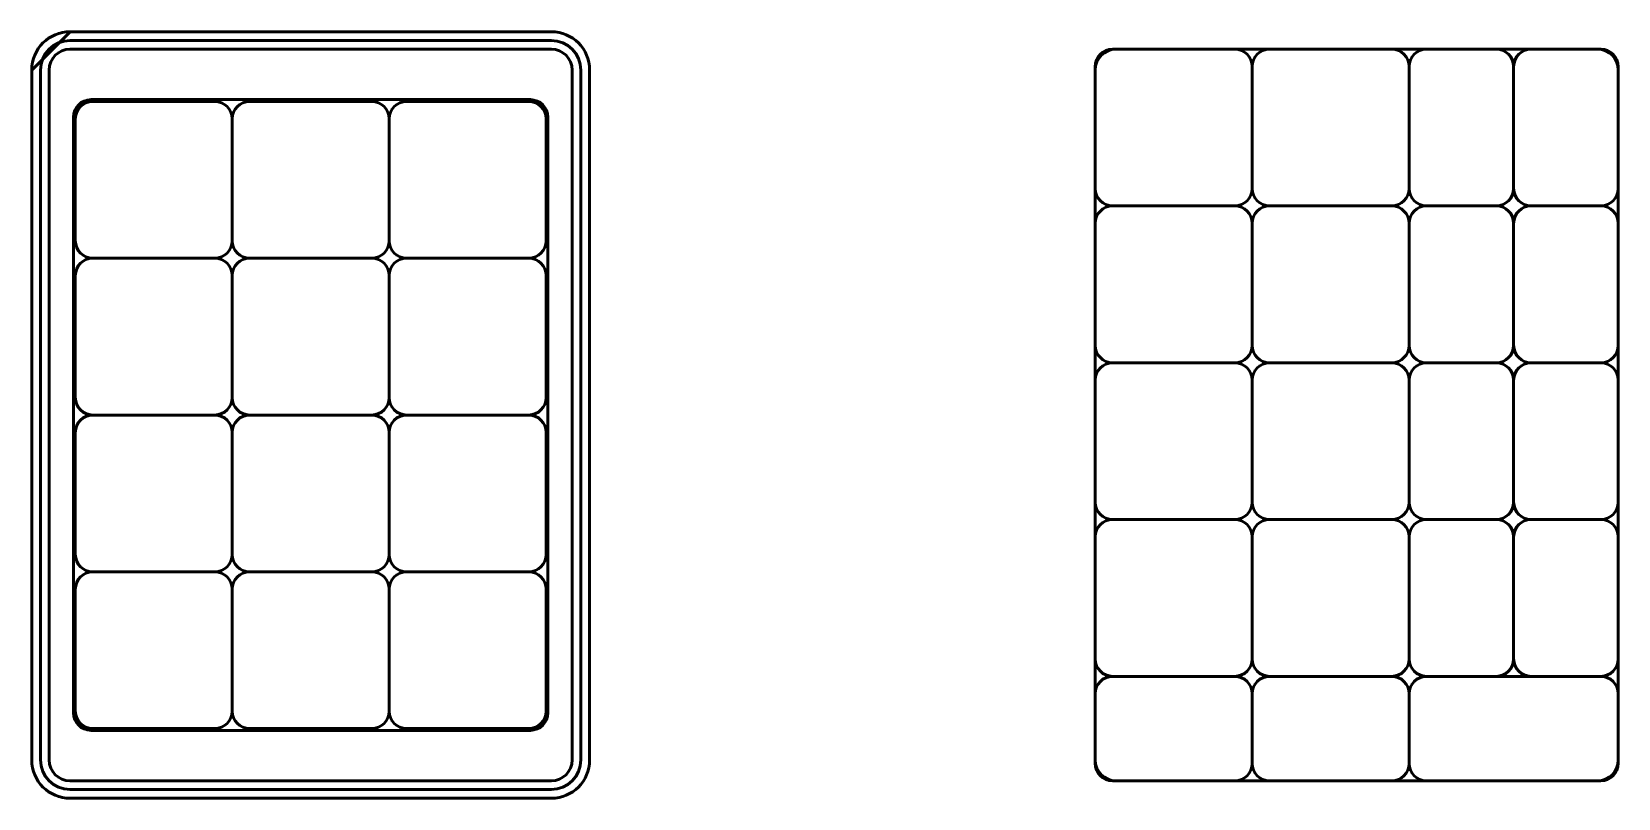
# Model space of a CAD drawing. Header units: centimetres. Extents: x -143 to 63, y -92 to 73.
# Drawn here: x -143 to -97.5, y -86 to -64 of the extents above; entities that cross this region are included whole.
import ezdxf

# ---------------------------------------------------------------- set-up
doc = ezdxf.new("R2010")
doc.units = ezdxf.units.CM
doc.header["$MEASUREMENT"] = 0
doc.layers.add('Layer 1', color=7, linetype='Continuous')

msp = doc.modelspace()

# ---------------------------------------------------------------- linework, layer by layer
at = {"layer": 'Layer 1', "color": 30, "lineweight": 53}
for points in [[(-143, -84.9), (-143, -84.9), (-143, -65.1), (-143, -65.1), (-143, -65.1), (-143, -64.49249), (-142.50751, -64), (-141.9, -64), (-141.9, -64), (-141.9, -64), (-128.1, -64), (-128.1, -64), (-128.1, -64), (-127.49249, -64), (-127, -64.49249), (-127, -65.1), (-127, -65.1), (-127, -65.1), (-127, -84.9), (-127, -84.9), (-127, -84.9), (-127, -85.50751), (-127.49249, -86), (-128.1, -86), (-128.1, -86), (-128.1, -86), (-141.9, -86), (-141.9, -86), (-141.9, -86), (-142.50751, -86), (-143, -85.50751), (-143, -84.9)], [(-142.75, -65.1), (-142.75, -65.1), (-142.75, -84.9), (-142.75, -84.9), (-142.75, -84.9), (-142.75, -85.36944), (-142.36944, -85.75), (-141.9, -85.75), (-141.9, -85.75), (-141.9, -85.75), (-128.1, -85.75), (-128.1, -85.75), (-128.1, -85.75), (-127.63056, -85.75), (-127.25, -85.36944), (-127.25, -84.9), (-127.25, -84.9), (-127.25, -84.9), (-127.25, -65.1), (-127.25, -65.1), (-127.25, -65.1), (-127.25, -64.63056), (-127.63056, -64.25), (-128.1, -64.25), (-128.1, -64.25), (-128.1, -64.25), (-141.9, -64.25), (-141.9, -64.25), (-141.9, -64.25), (-142.36944, -64.25), (-142.75, -64.63056), (-142.75, -65.1)], [(-142.5, -84.9), (-142.5, -84.9), (-142.5, -65.1), (-142.5, -65.1), (-142.5, -65.1), (-142.5, -64.76863), (-142.23137, -64.5), (-141.9, -64.5), (-141.9, -64.5), (-141.9, -64.5), (-128.1, -64.5), (-128.1, -64.5), (-128.1, -64.5), (-127.76863, -64.5), (-127.5, -64.76863), (-127.5, -65.1), (-127.5, -65.1), (-127.5, -65.1), (-127.5, -84.9), (-127.5, -84.9), (-127.5, -84.9), (-127.5, -85.23137), (-127.76863, -85.5), (-128.1, -85.5), (-128.1, -85.5), (-128.1, -85.5), (-141.9, -85.5), (-141.9, -85.5), (-141.9, -85.5), (-142.23137, -85.5), (-142.5, -85.23137), (-142.5, -84.9)], [(-101, -69), (-101, -69), (-103, -69), (-103, -69), (-103, -69), (-103.27614, -69), (-103.5, -68.77614), (-103.5, -68.5), (-103.5, -68.5), (-103.5, -68.5), (-103.5, -65), (-103.5, -65), (-103.5, -65), (-103.5, -64.72386), (-103.27614, -64.5), (-103, -64.5), (-103, -64.5), (-103, -64.5), (-101, -64.5), (-101, -64.5), (-101, -64.5), (-100.72386, -64.5), (-100.5, -64.72386), (-100.5, -65), (-100.5, -65), (-100.5, -65), (-100.5, -68.5), (-100.5, -68.5), (-100.5, -68.5), (-100.5, -68.77614), (-100.72386, -69), (-101, -69)], [(-98, -69), (-98, -69), (-100, -69), (-100, -69), (-100, -69), (-100.27614, -69), (-100.5, -68.77614), (-100.5, -68.5), (-100.5, -68.5), (-100.5, -68.5), (-100.5, -65), (-100.5, -65), (-100.5, -65), (-100.5, -64.72386), (-100.27614, -64.5), (-100, -64.5), (-100, -64.5), (-100, -64.5), (-98, -64.5), (-98, -64.5), (-98, -64.5), (-97.72386, -64.5), (-97.5, -64.72386), (-97.5, -65), (-97.5, -65), (-97.5, -65), (-97.5, -68.5), (-97.5, -68.5), (-97.5, -68.5), (-97.5, -68.77614), (-97.72386, -69), (-98, -69)], [(-101, -73.5), (-101, -73.5), (-103, -73.5), (-103, -73.5), (-103, -73.5), (-103.27614, -73.5), (-103.5, -73.27614), (-103.5, -73), (-103.5, -73), (-103.5, -73), (-103.5, -69.5), (-103.5, -69.5), (-103.5, -69.5), (-103.5, -69.22386), (-103.27614, -69), (-103, -69), (-103, -69), (-103, -69), (-101, -69), (-101, -69), (-101, -69), (-100.72386, -69), (-100.5, -69.22386), (-100.5, -69.5), (-100.5, -69.5), (-100.5, -69.5), (-100.5, -73), (-100.5, -73), (-100.5, -73), (-100.5, -73.27614), (-100.72386, -73.5), (-101, -73.5)], [(-98, -73.5), (-98, -73.5), (-100, -73.5), (-100, -73.5), (-100, -73.5), (-100.27614, -73.5), (-100.5, -73.27614), (-100.5, -73), (-100.5, -73), (-100.5, -73), (-100.5, -69.5), (-100.5, -69.5), (-100.5, -69.5), (-100.5, -69.22386), (-100.27614, -69), (-100, -69), (-100, -69), (-100, -69), (-98, -69), (-98, -69), (-98, -69), (-97.72386, -69), (-97.5, -69.22386), (-97.5, -69.5), (-97.5, -69.5), (-97.5, -69.5), (-97.5, -73), (-97.5, -73), (-97.5, -73), (-97.5, -73.27614), (-97.72386, -73.5), (-98, -73.5)], [(-101, -78), (-101, -78), (-103, -78), (-103, -78), (-103, -78), (-103.27614, -78), (-103.5, -77.77614), (-103.5, -77.5), (-103.5, -77.5), (-103.5, -77.5), (-103.5, -74), (-103.5, -74), (-103.5, -74), (-103.5, -73.72386), (-103.27614, -73.5), (-103, -73.5), (-103, -73.5), (-103, -73.5), (-101, -73.5), (-101, -73.5), (-101, -73.5), (-100.72386, -73.5), (-100.5, -73.72386), (-100.5, -74), (-100.5, -74), (-100.5, -74), (-100.5, -77.5), (-100.5, -77.5), (-100.5, -77.5), (-100.5, -77.77614), (-100.72386, -78), (-101, -78)], [(-98, -78), (-98, -78), (-100, -78), (-100, -78), (-100, -78), (-100.27614, -78), (-100.5, -77.77614), (-100.5, -77.5), (-100.5, -77.5), (-100.5, -77.5), (-100.5, -74), (-100.5, -74), (-100.5, -74), (-100.5, -73.72386), (-100.27614, -73.5), (-100, -73.5), (-100, -73.5), (-100, -73.5), (-98, -73.5), (-98, -73.5), (-98, -73.5), (-97.72386, -73.5), (-97.5, -73.72386), (-97.5, -74), (-97.5, -74), (-97.5, -74), (-97.5, -77.5), (-97.5, -77.5), (-97.5, -77.5), (-97.5, -77.77614), (-97.72386, -78), (-98, -78)], [(-101, -82.5), (-101, -82.5), (-103, -82.5), (-103, -82.5), (-103, -82.5), (-103.27614, -82.5), (-103.5, -82.27614), (-103.5, -82), (-103.5, -82), (-103.5, -82), (-103.5, -78.5), (-103.5, -78.5), (-103.5, -78.5), (-103.5, -78.22386), (-103.27614, -78), (-103, -78), (-103, -78), (-103, -78), (-101, -78), (-101, -78), (-101, -78), (-100.72386, -78), (-100.5, -78.22386), (-100.5, -78.5), (-100.5, -78.5), (-100.5, -78.5), (-100.5, -82), (-100.5, -82), (-100.5, -82), (-100.5, -82.27614), (-100.72386, -82.5), (-101, -82.5)], [(-98, -82.5), (-98, -82.5), (-100, -82.5), (-100, -82.5), (-100, -82.5), (-100.27614, -82.5), (-100.5, -82.27614), (-100.5, -82), (-100.5, -82), (-100.5, -82), (-100.5, -78.5), (-100.5, -78.5), (-100.5, -78.5), (-100.5, -78.22386), (-100.27614, -78), (-100, -78), (-100, -78), (-100, -78), (-98, -78), (-98, -78), (-98, -78), (-97.72386, -78), (-97.5, -78.22386), (-97.5, -78.5), (-97.5, -78.5), (-97.5, -78.5), (-97.5, -82), (-97.5, -82), (-97.5, -82), (-97.5, -82.27614), (-97.72386, -82.5), (-98, -82.5)], [(-112.5, -85), (-112.5, -85), (-112.5, -83), (-112.5, -83), (-112.5, -83), (-112.5, -82.72386), (-112.27614, -82.5), (-112, -82.5), (-112, -82.5), (-112, -82.5), (-108.5, -82.5), (-108.5, -82.5), (-108.5, -82.5), (-108.22386, -82.5), (-108, -82.72386), (-108, -83), (-108, -83), (-108, -83), (-108, -85), (-108, -85), (-108, -85), (-108, -85.27614), (-108.22386, -85.5), (-108.5, -85.5), (-108.5, -85.5), (-108.5, -85.5), (-112, -85.5), (-112, -85.5), (-112, -85.5), (-112.27614, -85.5), (-112.5, -85.27614), (-112.5, -85)], [(-108, -85), (-108, -85), (-108, -83), (-108, -83), (-108, -83), (-108, -82.72386), (-107.77614, -82.5), (-107.5, -82.5), (-107.5, -82.5), (-107.5, -82.5), (-104, -82.5), (-104, -82.5), (-104, -82.5), (-103.72386, -82.5), (-103.5, -82.72386), (-103.5, -83), (-103.5, -83), (-103.5, -83), (-103.5, -85), (-103.5, -85), (-103.5, -85), (-103.5, -85.27614), (-103.72386, -85.5), (-104, -85.5), (-104, -85.5), (-104, -85.5), (-107.5, -85.5), (-107.5, -85.5), (-107.5, -85.5), (-107.77614, -85.5), (-108, -85.27614), (-108, -85)], [(-98, -85.5), (-98, -85.5), (-103, -85.5), (-103, -85.5), (-103, -85.5), (-103.27614, -85.5), (-103.5, -85.27614), (-103.5, -85), (-103.5, -85), (-103.5, -85), (-103.5, -83), (-103.5, -83), (-103.5, -83), (-103.5, -82.72386), (-103.27614, -82.5), (-103, -82.5), (-103, -82.5), (-103, -82.5), (-98, -82.5), (-98, -82.5), (-98, -82.5), (-97.72386, -82.5), (-97.5, -82.72386), (-97.5, -83), (-97.5, -83), (-97.5, -83), (-97.5, -85), (-97.5, -85), (-97.5, -85), (-97.5, -85.27614), (-97.72386, -85.5), (-98, -85.5)]]:
    msp.add_open_spline(points, degree=3, knots=[0, 0, 0, 0, 0.11111111, 0.11111111, 0.11111111, 0.11111111, 0.22222222, 0.22222222, 0.22222222, 0.22222222, 0.33333333, 0.33333333, 0.33333333, 0.33333333, 0.44444444, 0.44444444, 0.44444444, 0.44444444, 0.55555556, 0.55555556, 0.55555556, 0.55555556, 0.66666667, 0.66666667, 0.66666667, 0.66666667, 0.77777778, 0.77777778, 0.77777778, 0.77777778, 1, 1, 1, 1], dxfattribs=at)
at = {"layer": 'Layer 1', "lineweight": 53}
msp.add_open_spline([(-143, -65.1), (-143, -65.1), (-141.9, -64), (-141.9, -64)], degree=3, dxfattribs=at)
at = {"layer": 'Layer 1', "color": 3, "lineweight": 53}
msp.add_open_spline([(-112.5, -84.9), (-112.5, -84.9), (-112.5, -65.1), (-112.5, -65.1), (-112.5, -65.1), (-112.5, -64.76863), (-112.23137, -64.5), (-111.9, -64.5), (-111.9, -64.5), (-111.9, -64.5), (-98.1, -64.5), (-98.1, -64.5), (-98.1, -64.5), (-97.76863, -64.5), (-97.5, -64.76863), (-97.5, -65.1), (-97.5, -65.1), (-97.5, -65.1), (-97.5, -84.9), (-97.5, -84.9), (-97.5, -84.9), (-97.5, -85.23137), (-97.76863, -85.5), (-98.1, -85.5), (-98.1, -85.5), (-98.1, -85.5), (-111.9, -85.5), (-111.9, -85.5), (-111.9, -85.5), (-112.23137, -85.5), (-112.5, -85.23137), (-112.5, -84.9)], degree=3, knots=[0, 0, 0, 0, 0.11111111, 0.11111111, 0.11111111, 0.11111111, 0.22222222, 0.22222222, 0.22222222, 0.22222222, 0.33333333, 0.33333333, 0.33333333, 0.33333333, 0.44444444, 0.44444444, 0.44444444, 0.44444444, 0.55555556, 0.55555556, 0.55555556, 0.55555556, 0.66666667, 0.66666667, 0.66666667, 0.66666667, 0.77777778, 0.77777778, 0.77777778, 0.77777778, 1, 1, 1, 1], dxfattribs=at)
at = {"layer": 'Layer 1', "lineweight": 53}
for points in [[(-112.5, -68.5), (-112.5, -68.5), (-112.5, -65), (-112.5, -65), (-112.5, -65), (-112.5, -64.72386), (-112.27614, -64.5), (-112, -64.5), (-112, -64.5), (-112, -64.5), (-108.5, -64.5), (-108.5, -64.5), (-108.5, -64.5), (-108.22386, -64.5), (-108, -64.72386), (-108, -65), (-108, -65), (-108, -65), (-108, -68.5), (-108, -68.5), (-108, -68.5), (-108, -68.77614), (-108.22386, -69), (-108.5, -69), (-108.5, -69), (-108.5, -69), (-112, -69), (-112, -69), (-112, -69), (-112.27614, -69), (-112.5, -68.77614), (-112.5, -68.5)], [(-108, -68.5), (-108, -68.5), (-108, -65), (-108, -65), (-108, -65), (-108, -64.72386), (-107.77614, -64.5), (-107.5, -64.5), (-107.5, -64.5), (-107.5, -64.5), (-104, -64.5), (-104, -64.5), (-104, -64.5), (-103.72386, -64.5), (-103.5, -64.72386), (-103.5, -65), (-103.5, -65), (-103.5, -65), (-103.5, -68.5), (-103.5, -68.5), (-103.5, -68.5), (-103.5, -68.77614), (-103.72386, -69), (-104, -69), (-104, -69), (-104, -69), (-107.5, -69), (-107.5, -69), (-107.5, -69), (-107.77614, -69), (-108, -68.77614), (-108, -68.5)], [(-141.8, -83.55), (-141.8, -83.55), (-141.8, -66.45), (-141.8, -66.45), (-141.8, -66.45), (-141.8, -66.17386), (-141.57614, -65.95), (-141.3, -65.95), (-141.3, -65.95), (-141.3, -65.95), (-128.7, -65.95), (-128.7, -65.95), (-128.7, -65.95), (-128.42386, -65.95), (-128.2, -66.17386), (-128.2, -66.45), (-128.2, -66.45), (-128.2, -66.45), (-128.2, -83.55), (-128.2, -83.55), (-128.2, -83.55), (-128.2, -83.82614), (-128.42386, -84.05), (-128.7, -84.05), (-128.7, -84.05), (-128.7, -84.05), (-141.3, -84.05), (-141.3, -84.05), (-141.3, -84.05), (-141.57614, -84.05), (-141.8, -83.82614), (-141.8, -83.55)], [(-141.75, -70), (-141.75, -70), (-141.75, -66.5), (-141.75, -66.5), (-141.75, -66.5), (-141.75, -66.22386), (-141.52614, -66), (-141.25, -66), (-141.25, -66), (-141.25, -66), (-137.75, -66), (-137.75, -66), (-137.75, -66), (-137.47386, -66), (-137.25, -66.22386), (-137.25, -66.5), (-137.25, -66.5), (-137.25, -66.5), (-137.25, -70), (-137.25, -70), (-137.25, -70), (-137.25, -70.27614), (-137.47386, -70.5), (-137.75, -70.5), (-137.75, -70.5), (-137.75, -70.5), (-141.25, -70.5), (-141.25, -70.5), (-141.25, -70.5), (-141.52614, -70.5), (-141.75, -70.27614), (-141.75, -70)], [(-137.25, -70), (-137.25, -70), (-137.25, -66.5), (-137.25, -66.5), (-137.25, -66.5), (-137.25, -66.22386), (-137.02614, -66), (-136.75, -66), (-136.75, -66), (-136.75, -66), (-133.25, -66), (-133.25, -66), (-133.25, -66), (-132.97386, -66), (-132.75, -66.22386), (-132.75, -66.5), (-132.75, -66.5), (-132.75, -66.5), (-132.75, -70), (-132.75, -70), (-132.75, -70), (-132.75, -70.27614), (-132.97386, -70.5), (-133.25, -70.5), (-133.25, -70.5), (-133.25, -70.5), (-136.75, -70.5), (-136.75, -70.5), (-136.75, -70.5), (-137.02614, -70.5), (-137.25, -70.27614), (-137.25, -70)], [(-132.75, -70), (-132.75, -70), (-132.75, -66.5), (-132.75, -66.5), (-132.75, -66.5), (-132.75, -66.22386), (-132.52614, -66), (-132.25, -66), (-132.25, -66), (-132.25, -66), (-128.75, -66), (-128.75, -66), (-128.75, -66), (-128.47386, -66), (-128.25, -66.22386), (-128.25, -66.5), (-128.25, -66.5), (-128.25, -66.5), (-128.25, -70), (-128.25, -70), (-128.25, -70), (-128.25, -70.27614), (-128.47386, -70.5), (-128.75, -70.5), (-128.75, -70.5), (-128.75, -70.5), (-132.25, -70.5), (-132.25, -70.5), (-132.25, -70.5), (-132.52614, -70.5), (-132.75, -70.27614), (-132.75, -70)], [(-112.5, -73), (-112.5, -73), (-112.5, -69.5), (-112.5, -69.5), (-112.5, -69.5), (-112.5, -69.22386), (-112.27614, -69), (-112, -69), (-112, -69), (-112, -69), (-108.5, -69), (-108.5, -69), (-108.5, -69), (-108.22386, -69), (-108, -69.22386), (-108, -69.5), (-108, -69.5), (-108, -69.5), (-108, -73), (-108, -73), (-108, -73), (-108, -73.27614), (-108.22386, -73.5), (-108.5, -73.5), (-108.5, -73.5), (-108.5, -73.5), (-112, -73.5), (-112, -73.5), (-112, -73.5), (-112.27614, -73.5), (-112.5, -73.27614), (-112.5, -73)], [(-108, -73), (-108, -73), (-108, -69.5), (-108, -69.5), (-108, -69.5), (-108, -69.22386), (-107.77614, -69), (-107.5, -69), (-107.5, -69), (-107.5, -69), (-104, -69), (-104, -69), (-104, -69), (-103.72386, -69), (-103.5, -69.22386), (-103.5, -69.5), (-103.5, -69.5), (-103.5, -69.5), (-103.5, -73), (-103.5, -73), (-103.5, -73), (-103.5, -73.27614), (-103.72386, -73.5), (-104, -73.5), (-104, -73.5), (-104, -73.5), (-107.5, -73.5), (-107.5, -73.5), (-107.5, -73.5), (-107.77614, -73.5), (-108, -73.27614), (-108, -73)], [(-141.75, -74.5), (-141.75, -74.5), (-141.75, -71), (-141.75, -71), (-141.75, -71), (-141.75, -70.72386), (-141.52614, -70.5), (-141.25, -70.5), (-141.25, -70.5), (-141.25, -70.5), (-137.75, -70.5), (-137.75, -70.5), (-137.75, -70.5), (-137.47386, -70.5), (-137.25, -70.72386), (-137.25, -71), (-137.25, -71), (-137.25, -71), (-137.25, -74.5), (-137.25, -74.5), (-137.25, -74.5), (-137.25, -74.77614), (-137.47386, -75), (-137.75, -75), (-137.75, -75), (-137.75, -75), (-141.25, -75), (-141.25, -75), (-141.25, -75), (-141.52614, -75), (-141.75, -74.77614), (-141.75, -74.5)], [(-137.25, -74.5), (-137.25, -74.5), (-137.25, -71), (-137.25, -71), (-137.25, -71), (-137.25, -70.72386), (-137.02614, -70.5), (-136.75, -70.5), (-136.75, -70.5), (-136.75, -70.5), (-133.25, -70.5), (-133.25, -70.5), (-133.25, -70.5), (-132.97386, -70.5), (-132.75, -70.72386), (-132.75, -71), (-132.75, -71), (-132.75, -71), (-132.75, -74.5), (-132.75, -74.5), (-132.75, -74.5), (-132.75, -74.77614), (-132.97386, -75), (-133.25, -75), (-133.25, -75), (-133.25, -75), (-136.75, -75), (-136.75, -75), (-136.75, -75), (-137.02614, -75), (-137.25, -74.77614), (-137.25, -74.5)], [(-132.75, -74.5), (-132.75, -74.5), (-132.75, -71), (-132.75, -71), (-132.75, -71), (-132.75, -70.72386), (-132.52614, -70.5), (-132.25, -70.5), (-132.25, -70.5), (-132.25, -70.5), (-128.75, -70.5), (-128.75, -70.5), (-128.75, -70.5), (-128.47386, -70.5), (-128.25, -70.72386), (-128.25, -71), (-128.25, -71), (-128.25, -71), (-128.25, -74.5), (-128.25, -74.5), (-128.25, -74.5), (-128.25, -74.77614), (-128.47386, -75), (-128.75, -75), (-128.75, -75), (-128.75, -75), (-132.25, -75), (-132.25, -75), (-132.25, -75), (-132.52614, -75), (-132.75, -74.77614), (-132.75, -74.5)], [(-112.5, -77.5), (-112.5, -77.5), (-112.5, -74), (-112.5, -74), (-112.5, -74), (-112.5, -73.72386), (-112.27614, -73.5), (-112, -73.5), (-112, -73.5), (-112, -73.5), (-108.5, -73.5), (-108.5, -73.5), (-108.5, -73.5), (-108.22386, -73.5), (-108, -73.72386), (-108, -74), (-108, -74), (-108, -74), (-108, -77.5), (-108, -77.5), (-108, -77.5), (-108, -77.77614), (-108.22386, -78), (-108.5, -78), (-108.5, -78), (-108.5, -78), (-112, -78), (-112, -78), (-112, -78), (-112.27614, -78), (-112.5, -77.77614), (-112.5, -77.5)], [(-108, -77.5), (-108, -77.5), (-108, -74), (-108, -74), (-108, -74), (-108, -73.72386), (-107.77614, -73.5), (-107.5, -73.5), (-107.5, -73.5), (-107.5, -73.5), (-104, -73.5), (-104, -73.5), (-104, -73.5), (-103.72386, -73.5), (-103.5, -73.72386), (-103.5, -74), (-103.5, -74), (-103.5, -74), (-103.5, -77.5), (-103.5, -77.5), (-103.5, -77.5), (-103.5, -77.77614), (-103.72386, -78), (-104, -78), (-104, -78), (-104, -78), (-107.5, -78), (-107.5, -78), (-107.5, -78), (-107.77614, -78), (-108, -77.77614), (-108, -77.5)], [(-141.75, -79), (-141.75, -79), (-141.75, -75.5), (-141.75, -75.5), (-141.75, -75.5), (-141.75, -75.22386), (-141.52614, -75), (-141.25, -75), (-141.25, -75), (-141.25, -75), (-137.75, -75), (-137.75, -75), (-137.75, -75), (-137.47386, -75), (-137.25, -75.22386), (-137.25, -75.5), (-137.25, -75.5), (-137.25, -75.5), (-137.25, -79), (-137.25, -79), (-137.25, -79), (-137.25, -79.27614), (-137.47386, -79.5), (-137.75, -79.5), (-137.75, -79.5), (-137.75, -79.5), (-141.25, -79.5), (-141.25, -79.5), (-141.25, -79.5), (-141.52614, -79.5), (-141.75, -79.27614), (-141.75, -79)], [(-137.25, -79), (-137.25, -79), (-137.25, -75.5), (-137.25, -75.5), (-137.25, -75.5), (-137.25, -75.22386), (-137.02614, -75), (-136.75, -75), (-136.75, -75), (-136.75, -75), (-133.25, -75), (-133.25, -75), (-133.25, -75), (-132.97386, -75), (-132.75, -75.22386), (-132.75, -75.5), (-132.75, -75.5), (-132.75, -75.5), (-132.75, -79), (-132.75, -79), (-132.75, -79), (-132.75, -79.27614), (-132.97386, -79.5), (-133.25, -79.5), (-133.25, -79.5), (-133.25, -79.5), (-136.75, -79.5), (-136.75, -79.5), (-136.75, -79.5), (-137.02614, -79.5), (-137.25, -79.27614), (-137.25, -79)], [(-132.75, -79), (-132.75, -79), (-132.75, -75.5), (-132.75, -75.5), (-132.75, -75.5), (-132.75, -75.22386), (-132.52614, -75), (-132.25, -75), (-132.25, -75), (-132.25, -75), (-128.75, -75), (-128.75, -75), (-128.75, -75), (-128.47386, -75), (-128.25, -75.22386), (-128.25, -75.5), (-128.25, -75.5), (-128.25, -75.5), (-128.25, -79), (-128.25, -79), (-128.25, -79), (-128.25, -79.27614), (-128.47386, -79.5), (-128.75, -79.5), (-128.75, -79.5), (-128.75, -79.5), (-132.25, -79.5), (-132.25, -79.5), (-132.25, -79.5), (-132.52614, -79.5), (-132.75, -79.27614), (-132.75, -79)], [(-112.5, -82), (-112.5, -82), (-112.5, -78.5), (-112.5, -78.5), (-112.5, -78.5), (-112.5, -78.22386), (-112.27614, -78), (-112, -78), (-112, -78), (-112, -78), (-108.5, -78), (-108.5, -78), (-108.5, -78), (-108.22386, -78), (-108, -78.22386), (-108, -78.5), (-108, -78.5), (-108, -78.5), (-108, -82), (-108, -82), (-108, -82), (-108, -82.27614), (-108.22386, -82.5), (-108.5, -82.5), (-108.5, -82.5), (-108.5, -82.5), (-112, -82.5), (-112, -82.5), (-112, -82.5), (-112.27614, -82.5), (-112.5, -82.27614), (-112.5, -82)], [(-108, -82), (-108, -82), (-108, -78.5), (-108, -78.5), (-108, -78.5), (-108, -78.22386), (-107.77614, -78), (-107.5, -78), (-107.5, -78), (-107.5, -78), (-104, -78), (-104, -78), (-104, -78), (-103.72386, -78), (-103.5, -78.22386), (-103.5, -78.5), (-103.5, -78.5), (-103.5, -78.5), (-103.5, -82), (-103.5, -82), (-103.5, -82), (-103.5, -82.27614), (-103.72386, -82.5), (-104, -82.5), (-104, -82.5), (-104, -82.5), (-107.5, -82.5), (-107.5, -82.5), (-107.5, -82.5), (-107.77614, -82.5), (-108, -82.27614), (-108, -82)], [(-141.75, -83.5), (-141.75, -83.5), (-141.75, -80), (-141.75, -80), (-141.75, -80), (-141.75, -79.72386), (-141.52614, -79.5), (-141.25, -79.5), (-141.25, -79.5), (-141.25, -79.5), (-137.75, -79.5), (-137.75, -79.5), (-137.75, -79.5), (-137.47386, -79.5), (-137.25, -79.72386), (-137.25, -80), (-137.25, -80), (-137.25, -80), (-137.25, -83.5), (-137.25, -83.5), (-137.25, -83.5), (-137.25, -83.77614), (-137.47386, -84), (-137.75, -84), (-137.75, -84), (-137.75, -84), (-141.25, -84), (-141.25, -84), (-141.25, -84), (-141.52614, -84), (-141.75, -83.77614), (-141.75, -83.5)], [(-137.25, -83.5), (-137.25, -83.5), (-137.25, -80), (-137.25, -80), (-137.25, -80), (-137.25, -79.72386), (-137.02614, -79.5), (-136.75, -79.5), (-136.75, -79.5), (-136.75, -79.5), (-133.25, -79.5), (-133.25, -79.5), (-133.25, -79.5), (-132.97386, -79.5), (-132.75, -79.72386), (-132.75, -80), (-132.75, -80), (-132.75, -80), (-132.75, -83.5), (-132.75, -83.5), (-132.75, -83.5), (-132.75, -83.77614), (-132.97386, -84), (-133.25, -84), (-133.25, -84), (-133.25, -84), (-136.75, -84), (-136.75, -84), (-136.75, -84), (-137.02614, -84), (-137.25, -83.77614), (-137.25, -83.5)], [(-132.75, -83.5), (-132.75, -83.5), (-132.75, -80), (-132.75, -80), (-132.75, -80), (-132.75, -79.72386), (-132.52614, -79.5), (-132.25, -79.5), (-132.25, -79.5), (-132.25, -79.5), (-128.75, -79.5), (-128.75, -79.5), (-128.75, -79.5), (-128.47386, -79.5), (-128.25, -79.72386), (-128.25, -80), (-128.25, -80), (-128.25, -80), (-128.25, -83.5), (-128.25, -83.5), (-128.25, -83.5), (-128.25, -83.77614), (-128.47386, -84), (-128.75, -84), (-128.75, -84), (-128.75, -84), (-132.25, -84), (-132.25, -84), (-132.25, -84), (-132.52614, -84), (-132.75, -83.77614), (-132.75, -83.5)]]:
    msp.add_open_spline(points, degree=3, knots=[0, 0, 0, 0, 0.11111111, 0.11111111, 0.11111111, 0.11111111, 0.22222222, 0.22222222, 0.22222222, 0.22222222, 0.33333333, 0.33333333, 0.33333333, 0.33333333, 0.44444444, 0.44444444, 0.44444444, 0.44444444, 0.55555556, 0.55555556, 0.55555556, 0.55555556, 0.66666667, 0.66666667, 0.66666667, 0.66666667, 0.77777778, 0.77777778, 0.77777778, 0.77777778, 1, 1, 1, 1], dxfattribs=at)

doc.saveas('drawing.dxf')
